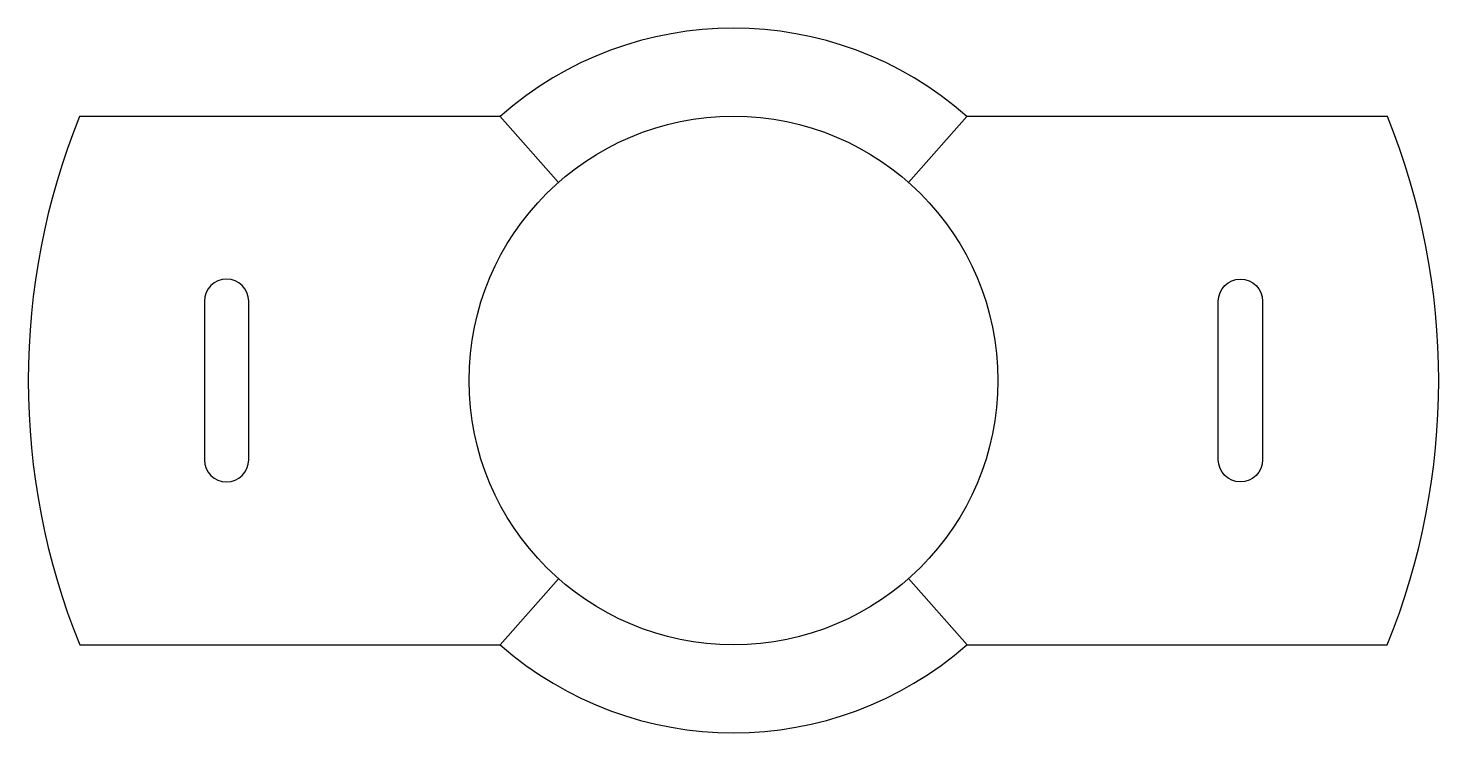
# Model space of a CAD drawing. Header units: inches. Extents: x 0 to 16, y 0 to 8.
import ezdxf

# ---------------------------------------------------------------- set-up
doc = ezdxf.new("R2010")
doc.units = ezdxf.units.IN
doc.header["$MEASUREMENT"] = 0

msp = doc.modelspace()

# ---------------------------------------------------------------- linework, layer by layer
for p, q in [((6.014, 6.249), (5.353, 6.999)), ((9.986, 6.249), (10.647, 6.999)), ((6.016, 1.75), (5.354, 1)), ((9.986, 1.751), (10.649, 1))]:
    msp.add_line(p, q)
for points in [[(10.646, 1), (15.416, 1, 0.19455), (15.417, 6.999), (10.647, 6.999, 0.378275), (5.353, 6.999), (0.583, 6.999, 0.19455), (0.584, 1), (5.354, 1, 0.377964)], [(1.999, 4.9), (1.999, 3.1, 1), (2.501, 3.1), (2.501, 4.9, 1)], [(14.001, 4.9), (14.001, 3.1, -1), (13.499, 3.1), (13.499, 4.9, -1)]]:
    msp.add_lwpolyline(points, format="xyb", close=True)
msp.add_circle((8, 4), 3)

doc.saveas('drawing.dxf')
